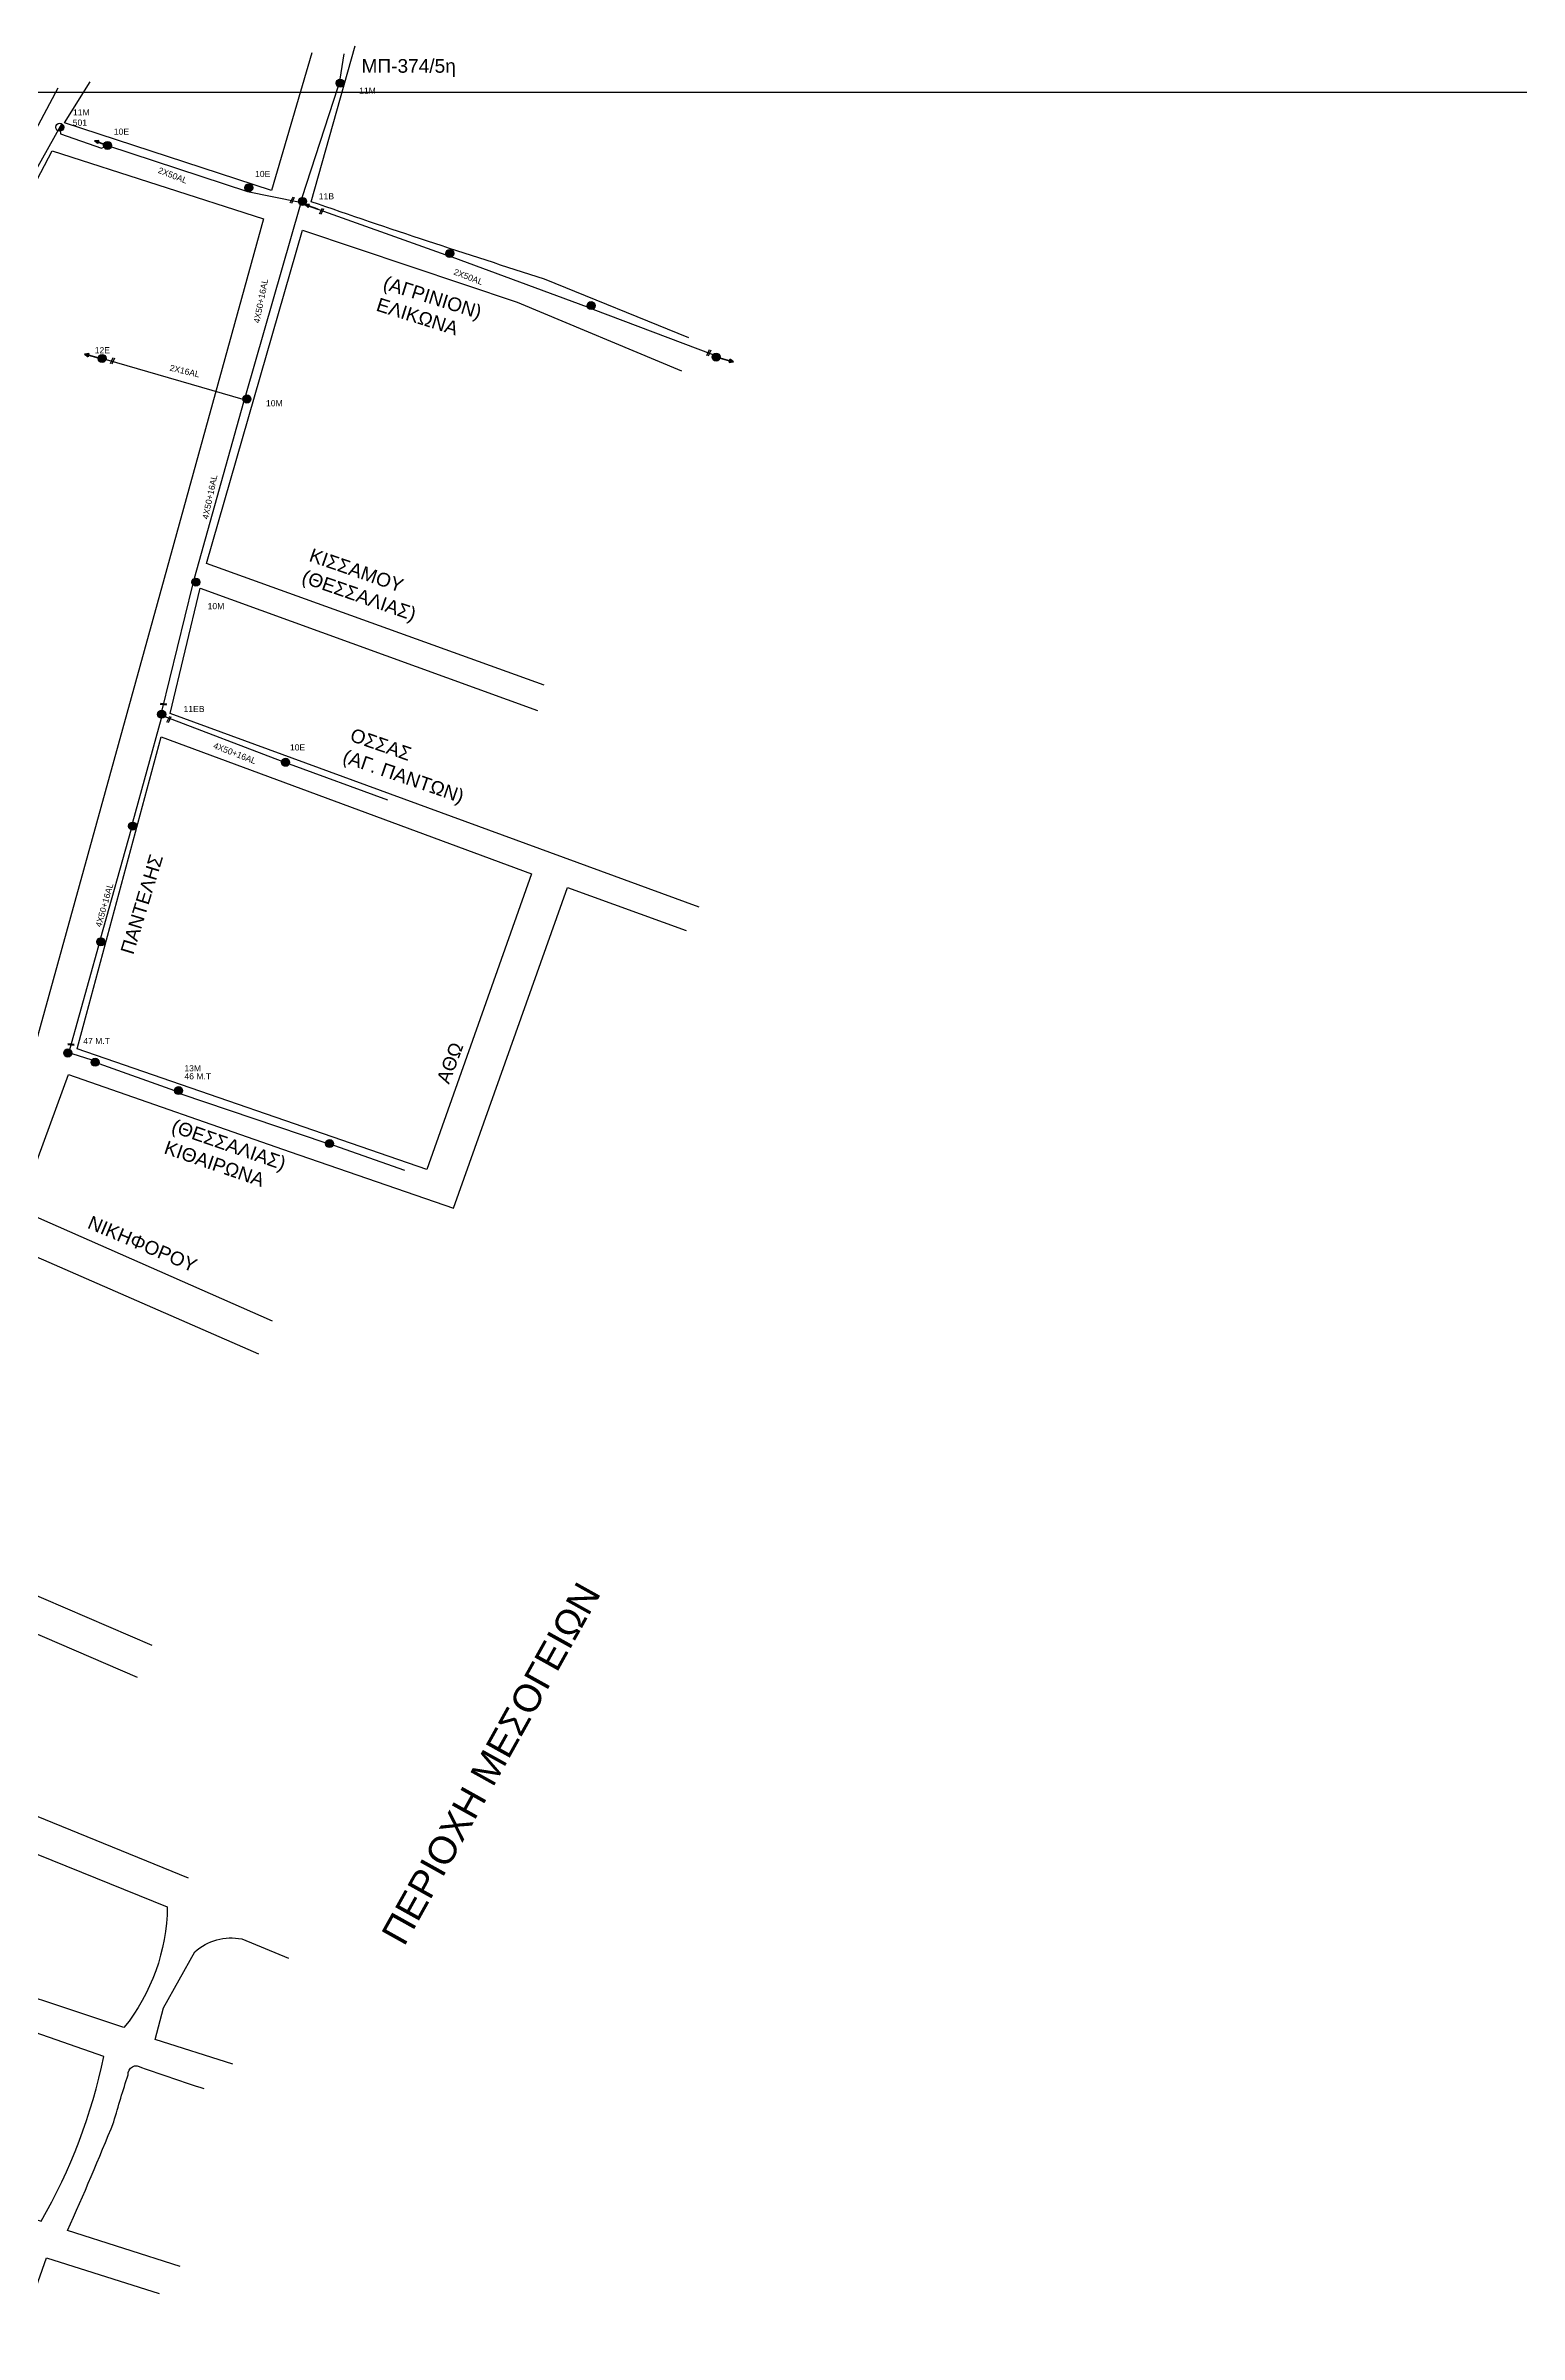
# Model space of a CAD drawing. Header units: millimetres. Extents: x 1451 to 4015, y 754 to 2365.
# Drawn here: x 2301 to 2733, y 1119 to 1790 of the extents above; entities that cross this region are included whole.
import ezdxf
from ezdxf.enums import TextEntityAlignment as Align

# ---------------------------------------------------------------- set-up
doc = ezdxf.new("R2010")
doc.units = ezdxf.units.MM
for name, color, linetype in [('Γυμνά εναέρια ΧΤ (1Φ)   2x16AL', 7, 'Continuous'), ('Γυμνά εναέρια ΧΤ (1Φ)   2x50AL', 7, 'Continuous'), ('Γυμνά εναέρια ΧΤ και ΦΟΠ (3Φ)   4x50+16AL', 7, 'Continuous'), ('Επίτονοι', 7, 'Continuous'), ('Επιγραφές - Σχήματα', 7, 'Continuous'), ('Μηχανική τομή', 7, 'Continuous'), ('Στύλος Ξύλινος', 7, 'Continuous'), ('Στύλος Ξύλινος @ 1', 7, 'Continuous'), ('Στύλος ΦΜ', 7, 'Continuous'), ('Στύλος ΦΜ @ 1', 7, 'Continuous'), ('Συνεστραμμένα ΧΤ   3x70+54.6+25AL', 7, 'SYN_LINE'), ('Υπόβαθρο ΔΕΗ', 7, 'Continuous')]:
    doc.layers.add(name, color=color, linetype=linetype)
doc.styles.get("Standard").update_dxf_attribs({"font": 'ARIAL.TTF'})
doc.linetypes.add('SYN_LINE', pattern='A,0.5,-0.0001,["/\\/\\/\\/",Standard,S=0.1,R=0,X=0,Y=-0.05],-0.25', length=0.7501)

# ---------------------------------------------------------------- blocks, each defined once
blk = doc.blocks.new('ΥΠΑΡΧΩΝ ΞΥΛΙΝΟΣ ΣΤΥΛΟΣ')
at = {"layer": 'Στύλος Ξύλινος'}
h = blk.add_hatch(color=256, dxfattribs=at)
h.paths.add_polyline_path([(-2.6, 0, 0.270008), (-1.3, -2.3), (1.3, 2.3, 0.576266)])
h.paths.add_polyline_path([(-1.3, -2.3, 0.574793), (2.6, 0, 0.268822), (1.3, 2.3)])
blk.add_line((-1.3, -2.3), (1.3, 2.3), dxfattribs=at)
blk.add_circle((0, 0), 2.62, dxfattribs=at)
at = {"layer": 'Στύλος Ξύλινος', "flags": 4}
for tag, p in [('ΑΡΙΘΜΟΣ', (-4.9, 8.6)), ('ΤΥΠΟΣ', (-4.8, 3.4))]:
    blk.add_attdef(tag, p, '', height=4, dxfattribs=at)
blk = doc.blocks.new('ΕΠΙΤΟΝΟΣ')
at = {"layer": 'Επίτονοι', "lineweight": 40, "ltscale": 40}
blk.add_hatch(color=256, dxfattribs=at).paths.add_polyline_path([(-1.1, 6.5), (0, 9.1), (1.1, 6.5)])
for p, q in [((-1.1, 6.5), (0, 9.1)), ((1.1, 6.5), (-1.1, 6.5)), ((-1.1, 6.5), (0, 6.5)), ((0, 9.1), (1.1, 6.5)), ((0, 6.5), (0, 0))]:
    blk.add_line(p, q, dxfattribs=at)
blk = doc.blocks.new('ΜΗΧΑΝΙΚΗ ΤΟΜΗ')
at = {"layer": 'Μηχανική τομή', "ltscale": 40}
for p, q in [((-1.9, 0.8), (1.9, 0.8)), ((1.9, 0), (-1.9, 0))]:
    blk.add_line(p, q, dxfattribs=at)
blk = doc.blocks.new('ΥΠΑΡΧΩΝ ΤΣΙΜΕΝΤΕΝΙΟΣ ΣΤΥΛΟΣ')
at = {"layer": 'Στύλος ΦΜ'}
blk.add_hatch(color=7, dxfattribs=at).paths.add_polyline_path([(-1.3, -2.3, 0.574793), (2.6, 0, 0.268822), (1.3, 2.3)])
at = {"layer": 'Στύλος ΦΜ', "color": 7}
blk.add_line((-1.3, -2.3), (1.3, 2.3), dxfattribs=at)
blk.add_circle((0, 0), 2.62, dxfattribs=at)
at = {"layer": 'Στύλος ΦΜ', "flags": 4}
for tag, p in [('ΤΥΠΟΣ', (-4.9, 3)), ('ΑΡΙΘΜΟΣ', (-4.7, 8.1))]:
    blk.add_attdef(tag, p, '', height=4, dxfattribs=at)

msp = doc.modelspace()

# ---------------------------------------------------------------- linework, layer by layer
at = {"layer": 'Γυμνά εναέρια ΧΤ (1Φ)   2x16AL', "color": 1, "ltscale": 20}
msp.add_lwpolyline([(2318.7, 1697.68), (2358.83, 1686.07)], dxfattribs=at)
at = {"layer": 'Γυμνά εναέρια ΧΤ (1Φ)   2x50AL', "color": 1, "ltscale": 20}
for points in [[(2319.15, 1760.4), (2360.21, 1746.87)], [(2360.21, 1746.87), (2375.14, 1743.84)], [(2377.03, 1743.07), (2418.37, 1728.36)], [(2420.1, 1727.73), (2459.79, 1713.1)], [(2461.45, 1712.42), (2496.65, 1699.09)]]:
    msp.add_lwpolyline(points, dxfattribs=at)
at = {"layer": 'Γυμνά εναέρια ΧΤ και ΦΟΠ (3Φ)   4x50+16AL', "color": 1, "ltscale": 20}
for points in [[(2387.37, 1779.82), (2388.53, 1787.25)], [(2376.24, 1745.18), (2386.76, 1777.62)], [(2359.67, 1687.21), (2375.73, 1742.98)], [(2344.67, 1633.52), (2359.12, 1685.3)], [(2335.12, 1594.84), (2344.17, 1631.65)], [(2326.53, 1562.06), (2334.96, 1592.49)], [(2317.15, 1528.13), (2326.11, 1559.78)], [(2308.08, 1495.4), (2316.6, 1525.93)]]:
    msp.add_lwpolyline(points, dxfattribs=at)
at = {"layer": 'Γυμνά εναέρια ΧΤ και ΦΟΠ (3Φ)   4x50+16AL', "ltscale": 20}
for points in [[(2335.98, 1592.98), (2370.22, 1579.9)], [(2372.44, 1579.13), (2401.18, 1568.63)], [(2308.67, 1494.26), (2314.55, 1492.35)], [(2316.63, 1491.31), (2338.81, 1483.41)], [(2340.63, 1482.37), (2383.1, 1468.06)], [(2385.35, 1467.39), (2406.17, 1460.04)]]:
    msp.add_lwpolyline(points, dxfattribs=at)
at = {"layer": 'Επιγραφές - Σχήματα'}
msp.add_lwpolyline([(1485, 1776.03), (2988.77, 1776.03), (2988.77, 776.06), (1485, 776.06)], close=True, dxfattribs=at)
at = {"layer": 'Συνεστραμμένα ΧΤ   3x70+54.6+25AL', "color": 1, "ltscale": 20}
msp.add_lwpolyline([(2305.13, 1765.75), (2286.56, 1732.79), (2268.48, 1695.76)], dxfattribs=at)
at = {"layer": 'Συνεστραμμένα ΧΤ   3x70+54.6+25AL', "color": 1, "ltscale": 15}
msp.add_lwpolyline([(2305.13, 1765.75), (2305.37, 1763.86), (2317.34, 1759.59), (2319.15, 1760.4), (2319.15, 1760.4)], dxfattribs=at)
at = {"layer": 'Υπόβαθρο ΔΕΗ'}
for points in [[(2304.61, 1777.17), (2208.58, 1596.83), (2147.47, 1637.57), (2086.41, 1701.63), (2144.83, 1789.55)], [(2379.03, 1787.58), (2367.23, 1747.19), (2306.52, 1766.99), (2314.07, 1779.1)], [(2447.12, 1602.18), (2348.19, 1637.85), (2376.35, 1735.56), (2439.26, 1714.5), (2487.39, 1694.38)], [(2492.56, 1537.15), (2337.48, 1593.89), (2346.3, 1630.63), (2445.23, 1594.79)], [(2367.48, 1415.79), (2293.25, 1448.48), (2307.75, 1488.07), (2372.7, 1465.44), (2420.54, 1448.89), (2454.04, 1542.88), (2488.8, 1530.31)], [(2332.23, 1320.72), (2262.25, 1350.82), (2290.26, 1438.11), (2363.39, 1406.2)], [(2295.13, 1123.7), (2301.28, 1141.24), (2334.29, 1130.74)]]:
    msp.add_lwpolyline(points, dxfattribs=at)
for points in [[(2489.59, 1703.97), (2447.28, 1721.26, -0.006714), (2378.87, 1743.89), (2391.76, 1789.63)], [(2302.9, 1758.82), (2364.87, 1738.86), (2333.71, 1626.07), (2296.89, 1492.82, -0.013512), (2258.04, 1549.56, 0.04675), (2215.4, 1591.75), (2302.9, 1758.82)], [(2342.92, 1252.47), (2231.41, 1297.89, 0.068124), (2259.1, 1341), (2327.83, 1311.45)], [(2323.97, 1208.71), (2275.03, 1224.98), (2281.68, 1266.3), (2336.67, 1244.08, -0.167678), (2323.97, 1208.71, -1.045291)], [(2355.86, 1197.99), (2333.07, 1205.21), (2335.58, 1214.46), (2344.72, 1230.93, -0.231714), (2358.51, 1234.7), (2372.21, 1229.05)], [(2340.44, 1138.69), (2307.43, 1149.19, 0.010103), (2320.98, 1181.07, -0.007805), (2325.18, 1194.86, -0.666045), (2329.08, 1196.96, 0.003648), (2347.38, 1190.81, -3.353926)]]:
    msp.add_lwpolyline(points, format="xyb", dxfattribs=at)
msp.add_lwpolyline([(2334.83, 1587.02), (2443.46, 1546.89), (2412.75, 1460.18), (2310.21, 1495.57)], close=True, dxfattribs=at)
msp.add_lwpolyline([(2275.74, 1214.96, -0.044952), (2261.4, 1163.87), (2299.69, 1151.96, 0.080358), (2318.03, 1200.23)], format="xyb", close=True, dxfattribs=at)

# ---------------------------------------------------------------- block references
at = {"layer": 'Επίτονοι'}
for p, xscale, yscale, zscale, rotation in [((2319.15, 1760.4), 0.4499999999998601, 0.4499999999998601, 0.4499999999998601, 69.93978288725464), ((2380.85, 1741.7), 0.4499999999998601, 0.4499999999998601, 0.4499999999998601, 69.93978288725464), ((2316.4, 1698.18), 0.4499999999998657, 0.4499999999998657, 0.4499999999998657, 75.52620581547046), ((2498.73, 1698.1), 0.4500000000000844, 0.4500000000000844, 0.4500000000000844, 254.0907471301738)]:
    msp.add_blockref('ΕΠΙΤΟΝΟΣ', p, dxfattribs=dict(at, xscale=xscale, yscale=yscale, zscale=zscale, rotation=rotation))
at = {"layer": 'Μηχανική τομή'}
for p, xscale, yscale, zscale, rotation in [((2373.5, 1744.3), 0.5000000000000686, 0.5000000000000686, 0.5000000000000686, 64.79510568417017), ((2382.08, 1741.01), 0.5000000000000686, 0.5000000000000686, 0.5000000000000686, 64.79510568417017), ((2320.78, 1697.2), 0.5000000000000686, 0.5000000000000686, 0.5000000000000686, 64.79510568417017), ((2495.64, 1699.54), 0.5000000000000686, 0.5000000000000686, 0.5000000000000686, 64.79510568417017), ((2335.54, 1596.42), 0.5000000000000538, 0.5000000000000538, 0.5000000000000538, 352.5135418122991), ((2337.33, 1592.06), 0.5000000000000686, 0.5000000000000686, 0.5000000000000686, 64.79510568417017), ((2308.4, 1496.67), 0.5000000000000538, 0.5000000000000538, 0.5000000000000538, 352.5135418122991)]:
    msp.add_blockref('ΜΗΧΑΝΙΚΗ ΤΟΜΗ', p, dxfattribs=dict(at, xscale=xscale, yscale=yscale, zscale=zscale, rotation=rotation))
at = {"layer": 'Στύλος Ξύλινος @ 1', "ltscale": 40}
ref = msp.add_blockref('ΥΠΑΡΧΩΝ ΞΥΛΙΝΟΣ ΣΤΥΛΟΣ', (2387.35, 1778.65), dxfattribs=dict(at, xscale=0.4499999999998181, yscale=0.4499999999998181, zscale=0.4499999999998181))
ref.add_attrib('ΤΥΠΟΣ', '11M', (2392.92, 1775.57), dxfattribs={"layer": 'Στύλος Ξύλινος', "height": 1.8, "flags": 4})
ref = msp.add_blockref('ΥΠΑΡΧΩΝ ΞΥΛΙΝΟΣ ΣΤΥΛΟΣ', (2319.15, 1760.4), dxfattribs=dict(at, xscale=0.4499999999998181, yscale=0.4499999999998181, zscale=0.4499999999998181))
ref.add_attrib('ΤΥΠΟΣ', '10E', (2320.99, 1763.56), dxfattribs={"layer": 'Στύλος Ξύλινος', "height": 1.8, "flags": 4})
ref = msp.add_blockref('ΥΠΑΡΧΩΝ ΞΥΛΙΝΟΣ ΣΤΥΛΟΣ', (2360.56, 1747.99), dxfattribs=dict(at, xscale=0.4499999999998181, yscale=0.4499999999998181, zscale=0.4499999999998181))
ref.add_attrib('ΤΥΠΟΣ', '10E', (2362.4, 1751.15), dxfattribs={"layer": 'Στύλος Ξύλινος', "height": 1.8, "flags": 4})
ref = msp.add_blockref('ΥΠΑΡΧΩΝ ΞΥΛΙΝΟΣ ΣΤΥΛΟΣ', (2376.31, 1744), dxfattribs=dict(at, xscale=0.4499999999998181, yscale=0.4499999999998181, zscale=0.4499999999998181))
ref.add_attrib('ΤΥΠΟΣ', '11B', (2381.09, 1744.62), dxfattribs={"layer": 'Στύλος Ξύλινος', "height": 1.8, "flags": 4})
at = {"layer": 'Στύλος Ξύλινος @ 1', "ltscale": 40, "xscale": 0.4499999999998181, "yscale": 0.4499999999998181, "zscale": 0.4499999999998181}
for p in [(2419.48, 1728.74), (2460.91, 1713.47), (2497.58, 1698.37), (2326.52, 1560.88), (2317.18, 1526.96), (2315.51, 1491.66), (2384.25, 1467.81)]:
    msp.add_blockref('ΥΠΑΡΧΩΝ ΞΥΛΙΝΟΣ ΣΤΥΛΟΣ', p, dxfattribs=at)
at = {"layer": 'Στύλος Ξύλινος @ 1', "ltscale": 40}
ref = msp.add_blockref('ΥΠΑΡΧΩΝ ΞΥΛΙΝΟΣ ΣΤΥΛΟΣ', (2317.56, 1697.96), dxfattribs=dict(at, xscale=0.4499999999998181, yscale=0.4499999999998181, zscale=0.4499999999998181))
ref.add_attrib('ΤΥΠΟΣ', '12E', (2315.38, 1699.48), dxfattribs={"layer": 'Στύλος Ξύλινος', "height": 1.8, "flags": 4})
ref = msp.add_blockref('ΥΠΑΡΧΩΝ ΞΥΛΙΝΟΣ ΣΤΥΛΟΣ', (2360.01, 1686.08), dxfattribs=dict(at, xscale=0.4499999999998181, yscale=0.4499999999998181, zscale=0.4499999999998181))
ref.add_attrib('ΤΥΠΟΣ', '10M', (2365.6, 1683.95), dxfattribs={"layer": 'Στύλος Ξύλινος', "height": 1.8, "flags": 4})
ref = msp.add_blockref('ΥΠΑΡΧΩΝ ΞΥΛΙΝΟΣ ΣΤΥΛΟΣ', (2345.06, 1632.41), dxfattribs=dict(at, xscale=0.4499999999998181, yscale=0.4499999999998181, zscale=0.4499999999998181))
ref.add_attrib('ΤΥΠΟΣ', '10M', (2348.49, 1624.47), dxfattribs={"layer": 'Στύλος Ξύλινος', "height": 1.8, "flags": 4})
ref = msp.add_blockref('ΥΠΑΡΧΩΝ ΞΥΛΙΝΟΣ ΣΤΥΛΟΣ', (2335.02, 1593.67), dxfattribs=dict(at, xscale=0.4499999999998181, yscale=0.4499999999998181, zscale=0.4499999999998181))
ref.add_attrib('ΤΥΠΟΣ', '11EB', (2341.44, 1594.33), dxfattribs={"layer": 'Στύλος Ξύλινος', "height": 1.8, "flags": 4})
ref = msp.add_blockref('ΥΠΑΡΧΩΝ ΞΥΛΙΝΟΣ ΣΤΥΛΟΣ', (2371.35, 1579.59), dxfattribs=dict(at, xscale=0.4499999999998181, yscale=0.4499999999998181, zscale=0.4499999999998181))
ref.add_attrib('ΤΥΠΟΣ', '10E', (2372.62, 1583.05), dxfattribs={"layer": 'Στύλος Ξύλινος', "height": 1.8, "flags": 4})
ref = msp.add_blockref('ΥΠΑΡΧΩΝ ΞΥΛΙΝΟΣ ΣΤΥΛΟΣ', (2307.5, 1494.38), dxfattribs=dict(at, xscale=0.4499999999998181, yscale=0.4499999999998181, zscale=0.4499999999998181))
ref.add_attrib('ΤΥΠΟΣ', '47 M.T', (2312.04, 1496.98), dxfattribs={"layer": 'Στύλος Ξύλινος', "height": 1.8, "flags": 4})
ref = msp.add_blockref('ΥΠΑΡΧΩΝ ΞΥΛΙΝΟΣ ΣΤΥΛΟΣ', (2339.98, 1483.36), dxfattribs=dict(at, xscale=0.4499999999998181, yscale=0.4499999999998181, zscale=0.4499999999998181))
ref.add_attrib('ΤΥΠΟΣ', '46 M.T', (2341.7, 1486.66), dxfattribs={"layer": 'Στύλος Ξύλινος', "height": 1.8, "flags": 4})
ref.add_attrib('ΑΡΙΘΜΟΣ', '13M', (2341.67, 1489), dxfattribs={"layer": 'Στύλος Ξύλινος', "height": 1.8, "flags": 4})
at = {"layer": 'Στύλος ΦΜ @ 1', "ltscale": 40}
ref = msp.add_blockref('ΥΠΑΡΧΩΝ ΤΣΙΜΕΝΤΕΝΙΟΣ ΣΤΥΛΟΣ', (2305.13, 1765.75), dxfattribs=dict(at, xscale=0.4499999999998181, yscale=0.4499999999998181, zscale=0.4499999999998181))
ref.add_attrib('ΤΥΠΟΣ', '11M', (2309.01, 1769.2), dxfattribs={"layer": 'Στύλος ΦΜ', "height": 1.8, "flags": 4})
ref.add_attrib('ΑΡΙΘΜΟΣ', '501', (2308.94, 1766.2), dxfattribs={"layer": 'Στύλος ΦΜ', "height": 1.8, "flags": 4})

# ---------------------------------------------------------------- texts
at = {"layer": 'Γυμνά εναέρια ΧΤ (1Φ)   2x16AL', "ltscale": 20}
msp.add_text('2X16AL', height=1.8, rotation=346.81086, dxfattribs=at).set_placement((2341.79, 1694.28), align=Align.MIDDLE)
at = {"layer": 'Γυμνά εναέρια ΧΤ (1Φ)   2x50AL', "ltscale": 20}
for rotation, p in [(338.5539, (2338.27, 1751.64)), (339.20063, (2424.94, 1721.89))]:
    msp.add_text('2X50AL', height=1.8, rotation=rotation, dxfattribs=at).set_placement(p, align=Align.MIDDLE)
at = {"layer": 'Γυμνά εναέρια ΧΤ και ΦΟΠ (3Φ)   4x50+16AL', "ltscale": 20}
for rotation, p in [(78.80803, (2364.08, 1714.82)), (78.1005, (2349.13, 1657.36)), (338.85684, (2356.46, 1582.25)), (74.1667, (2318.22, 1537.72))]:
    msp.add_text('4X50+16AL', height=1.8, rotation=rotation, dxfattribs=at).set_placement(p, align=Align.MIDDLE)
at = {"layer": 'Επιγραφές - Σχήματα', "ltscale": 20, "insert": (2393.61, 1785.72), "char_height": 4, "width": 33.3738, "attachment_point": 1}
msp.add_mtext('ΜΠ-374/5η', dxfattribs=at)
at = {"layer": 'Επιγραφές - Σχήματα', "ltscale": 20, "attachment_point": 1}
for s, insert, char_height, width, rotation in [('(ΑΓΡΙΝΙΟΝ)\\PΕΛΙΚΩΝΑ', (2400.82, 1722.24), 4, 33.3738, 342.59992), ('ΚΙΣΣΑΜΟΥ\\P(ΘΕΣΣΑΛΙΑΣ)', (2379.25, 1642.43), 4, 33.3738, 340.95015), ('ΟΣΣΑΣ\\P(ΑΓ. ΠΑΝΤΩΝ)', (2391.24, 1589.74), 4, 48.3057, 340.95015), ('ΠΑΝΤΕΛΗΣ', (2322.86, 1524.15), 4, 33.3738, 73.07423), ('ΑΘΩ', (2415.51, 1486.44), 4, 33.3738, 69.39133), ('\\P(ΘΕΣΣΑΛΙΑΣ)\\PΚΙΘΑΙΡΩΝΑ', (2341.06, 1481.41), 4, 33.3738, 340.95015), ('ΝΙΚΗΦΟΡΟΥ', (2314.52, 1446.84), 4, 33.3738, 337.19901), ('ΠΕΡΙΟΧΗ ΜΕΣΟΓΕΙΩΝ', (2399.11, 1236.13), 8, 140.7715, 60.8578)]:
    msp.add_mtext(s, dxfattribs=dict(at, insert=insert, char_height=char_height, width=width, rotation=rotation))

doc.saveas('drawing.dxf')
